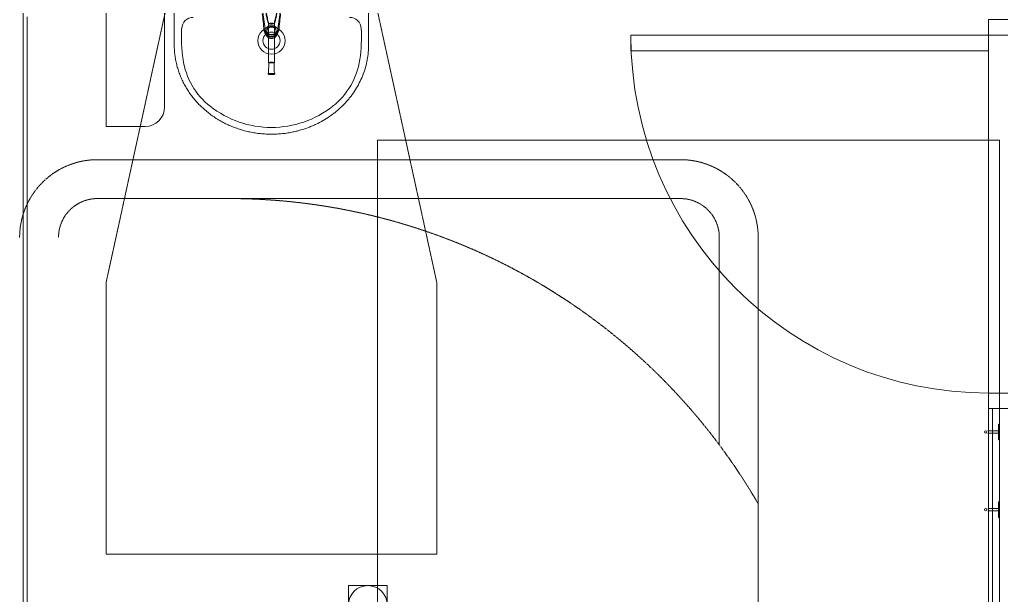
# Model space of a CAD drawing. Header units: millimetres. Extents: x -637480 to 299894, y -125373 to 39000.
# Drawn here: x 256950 to 259475, y 1330 to 2810 of the extents above; entities that cross this region are included whole.
import ezdxf

# ---------------------------------------------------------------- set-up
doc = ezdxf.new("R2010")
doc.units = ezdxf.units.MM
doc.linetypes.add('Xref building Toll$0$_SBA Dash - Tight', pattern=[1.6, 1, -0.6])
for name, color, linetype, lineweight in [('AM_BOR', 4, 'Continuous', 25), ('Xref building Toll$0$A-DOOR', 31, 'Continuous', 9), ('Xref building Toll$0$A-DOOR-HDLN', 31, 'Continuous', 9), ('Xref building Toll$0$A-GENM', 13, 'Continuous', 9), ('Xref building Toll$0$A-WALL', 113, 'Continuous', 9), ('Xref building Toll$0$P-SANR-FIXT', 6, 'Continuous', 9)]:
    doc.layers.add(name, color=color, linetype=linetype, lineweight=lineweight)

# ---------------------------------------------------------------- blocks, each defined once
blk = doc.blocks.new('Xref building Toll$0$_SBA 1SWING SPDoor 01a - 920W x 2700H AD-2126330-MASTER GROUND FLOOR')
at = {"layer": 'Xref building Toll$0$A-DOOR'}
for p, q in [((460, 984), (420, 984)), ((420, 64), (420, 984)), ((460, 984), (460, 64)), ((-500, 64), (-500, 64)), ((-500, 64), (-500, -64)), ((-500, 64), (-460, 64)), ((-500, 64), (-460, 64)), ((-500, -64), (-500, 64)), ((-460, -64), (-460, 64)), ((-460, 64), (-460, 64)), ((-460, 64), (-460, -64)), ((460, 64), (420, 64)), ((460, 64), (460, -64)), ((500, 64), (460, 64)), ((460, 64), (460, 64)), ((460, 64), (500, 64)), ((460, -64), (460, 64)), ((500, -64), (500, 64)), ((500, 64), (500, 64)), ((500, 64), (500, -64)), ((-460, -64), (-500, -64)), ((-500, -64), (-500, -64)), ((-460, -64), (-500, -64)), ((-460, -64), (-460, -64)), ((460, -64), (500, -64)), ((460, -64), (460, -64)), ((500, -64), (460, -64)), ((500, -64), (500, -64))]:
    blk.add_line(p, q, dxfattribs=at)
blk.add_arc((460, 64), 920, 90, 180, dxfattribs=at)
at = {"layer": 'Xref building Toll$0$A-DOOR-HDLN'}
blk.add_line((-460, 64), (460, 64), dxfattribs=at)
blk = doc.blocks.new('Xref building Toll$0$AS1428_WC Circulation - Standard-906183-MASTER GROUND FLOOR')
at = {"layer": 'Xref building Toll$0$A-GENM', "linetype": 'Xref building Toll$0$_SBA Dash - Tight'}
for p, q in [((1666.1, 2064), (166.5, 2064)), ((1666.1, 1964), (166.5, 1964)), ((1766.1, 1330.9), (1766.1, 1864)), ((1866.1, 1179.3), (1866.1, 1864)), ((1866.1, -236), (1866.1, 1179.3))]:
    blk.add_line(p, q, dxfattribs=at)
at = {"layer": 'Xref building Toll$0$A-GENM'}
for p, q in [((912.1, 969), (812.1, 969)), ((812.1, 969), (812.1, 869)), ((912.1, 969), (812.1, 969)), ((812.1, 969), (812.1, 869)), ((812.1, 869), (812.1, 969)), ((812.1, 969), (912.1, 969)), ((812.1, 969), (812.1, 969)), ((912.1, 869), (912.1, 969)), ((912.1, 869), (912.1, 969)), ((912.1, 969), (912.1, 869)), ((912.1, 969), (912.1, 969))]:
    blk.add_line(p, q, dxfattribs=at)
blk.add_circle((862.1, 919), 50, dxfattribs=at)
at = {"layer": 'Xref building Toll$0$A-GENM', "linetype": 'Xref building Toll$0$_SBA Dash - Tight'}
for centre, radius, start, end in [((166.5, 1864), 200, 90, 180), ((1666.1, 1864), 200, 0, 90), ((166.5, 1864), 100, 90, 180), ((503.7, 389.2), 1574.9, 30.1103, 89.3529), ((1666.1, 1864), 100, 0, 90)]:
    blk.add_arc(centre, radius, start, end, dxfattribs=at)
blk = doc.blocks.new('Xref building Toll$0$AS1428_WashBasin Circulation - Standard-867428-MASTER GROUND FLOOR')
at = {"layer": 'Xref building Toll$0$A-GENM'}
for p, q in [((-33.5, 236), (-33.5, -164)), ((-33.5, -164), (-33.5, 236)), ((116.5, -114), (116.5, 236)), ((116.5, 236), (116.5, -114)), ((-33.5, -164), (66.5, -164)), ((66.5, -164), (-33.5, -164)), ((-33.5, -164), (-33.5, -164))]:
    blk.add_line(p, q, dxfattribs=at)
at = {"layer": 'Xref building Toll$0$A-GENM', "linetype": 'Xref building Toll$0$_SBA Dash - Tight'}
for p, q in [((141.5, 236), (-33.5, -564)), ((816.5, -564), (641.5, 236)), ((-33.5, -564), (-33.5, -1264)), ((816.5, -1264), (816.5, -564)), ((-33.5, -1264), (816.5, -1264))]:
    blk.add_line(p, q, dxfattribs=at)
at = {"layer": 'Xref building Toll$0$A-GENM'}
for end in [360, 0]:
    blk.add_arc((66.5, -114), 50, 270, end, dxfattribs=at)
at = {"layer": 'Xref building Toll$0$P-SANR-FIXT'}
for p, q in [((141.5, 236), (141.5, 46)), ((641.5, 46), (641.5, 236)), ((363.7, 170.5), (376.6, 75.3)), ((406.3, 75.3), (419.2, 170.5)), ((379.4, 82), (379.4, 79.6)), ((383.9, 100.7), (383.9, 100.3)), ((383.9, 100.7), (383.9, 0.3)), ((383.9, 100.3), (383.9, 100.7)), ((399.1, 100.3), (399.1, 100.7)), ((399.1, 0.3), (399.1, 100.7)), ((399.1, 100.7), (399.1, 100.3)), ((403.5, 79.6), (403.5, 82)), ((383.9, 0), (383.9, 0.3)), ((383.9, 0.3), (383.9, 0)), ((399.1, 0.3), (399.1, 0)), ((399.1, 0), (399.1, 0.3)), ((382.9, -26.8), (382.9, -28.2))]:
    blk.add_line(p, q, dxfattribs=at)
at = {"layer": 'Xref building Toll$0$P-SANR-FIXT', "flags": 128}
for points in [[(410.3, 83.6), (406.2, 88.6), (402, 92.4), (397.8, 94.9), (393.6, 96.2), (389.3, 96.2), (385.1, 94.9), (380.9, 92.4), (376.7, 88.6), (372.6, 83.6)], [(384.8, 101), (384.5, 101), (384.3, 100.9), (384.1, 100.9), (384, 100.8), (383.9, 100.8), (383.9, 100.7)], [(383.9, 100.3), (383.9, 100.3), (384, 100.2), (384.1, 100.1), (384.3, 100.1), (384.5, 100), (384.8, 100)], [(399.1, 100.7), (399, 100.8), (398.9, 100.8), (398.8, 100.9), (398.6, 100.9), (398.4, 101), (398.2, 101)], [(398.2, 100), (398.4, 100), (398.6, 100.1), (398.8, 100.1), (398.9, 100.2), (399, 100.3), (399.1, 100.3)], [(382.9, -28.2), (382.9, -28.5), (383, -28.8), (383.2, -29.1), (383.4, -29.4), (383.6, -29.7), (383.9, -30)], [(397.2, -30.6), (397.9, -30.5), (398.5, -30.3), (399.1, -30)], [(400.1, -28.2), (400, -27.5), (400, -26.8)]]:
    blk.add_lwpolyline(points, dxfattribs=at)
at = {"layer": 'Xref building Toll$0$P-SANR-FIXT'}
for radius in [35, 22]:
    blk.add_circle((391.5, 56.5), radius, dxfattribs=at)
for centre, radius, start, end in [((190.5, 86.3), 30, 90, 176.7643), ((592.5, 86.3), 30, 3.2357, 90), ((554.7, 65.8), 394.8, 176.7643, 188.3911), ((228.2, 65.8), 394.8, 351.6089, 3.2357), ((391.5, 77.3), 15, 187.7055, 352.2945), ((349.9, 35.5), 187.8, 188.3911, 231.911), ((433, 35.5), 187.8, 308.089, 351.6089), ((391.5, 88.6), 255.2, 231.911, 270), ((391.5, 88.6), 255.2, 270, 308.089)]:
    blk.add_arc(centre, radius, start, end, dxfattribs=at)
for centre, major_axis, ratio, start_param, end_param in [((391.5, 89.4), (42.2, 0), 0.27837, 1.41109, 1.730502), ((391.5, 89.4), (42.1, 0), 0.27837, 1.41075, 1.730843), ((2002.2, 287.5), (1643.9, 0), 0.939693, 3.273972, 3.275761), ((399.5, 87.9), (27.6, 0), 0.939693, 3.414416, 3.801199), ((1995.5, 314.4), (1639.3, 0), 0.939693, 3.2921, 3.296816), ((399.5, 94.8), (27.6, 0), 0.939693, 3.594992, 3.801199), ((391.5, 88.9), (17.3, 0), 0.939693, 3.801199, 4.712389), ((391.5, 82), (-12, 0), 0.940655, 4.712389, 7.853982), ((384.9, 100.7), (1.07, 0), 0.27837, 1.730843, 3.141593), ((384.9, 100.3), (1.07, 0), 0.27837, 3.141593, 4.552343), ((391.5, 111.6), (42.1, 0), 0.27837, 4.552343, 4.872435), ((391.5, 111.6), (42.1, 0), 0.27837, 4.552343, 4.872435), ((391.5, 82), (-12, 0), 0.940655, 1.570796, 4.712389), ((391.5, 88.9), (-17.3, 0), 0.939693, 1.570796, 2.481986), ((398, 100.7), (1.07, 0), 0.27837, 0, 1.41075), ((398, 100.3), (1.07, 0), 0.27837, 4.872435, 6.283185), ((383.4, 94.8), (27.6, 0), 0.939693, 5.623579, 5.829804), ((383.4, 87.9), (27.6, 0), 0.939693, 5.623579, 6.010367), ((-1216.4, 315), (1643.1, 0), 0.939693, 6.127949, 6.132654), ((-1220.4, 287.7), (1645.2, 0), 0.939693, 6.148969, 6.150757), ((391.5, 82), (17.3, 0), 0.939693, 3.801199, 4.712389), ((391.5, 82), (17.3, 0), 0.939693, 4.712389, 5.623579), ((384.9, 0.3), (1.07, 0), 0.27837, 1.730843, 3.141593), ((391.5, -10.9), (42.1, 0), 0.27837, 1.41075, 1.730843), ((398, 0.3), (1.07, 0), 0.27837, 0, 1.41075), ((384.9, 0), (1.07, 0), 0.27837, 3.141593, 4.552343), ((391.5, 11.1), (42.1, 0), 0.275637, 4.552343, 4.872435), ((391.5, 11.2), (42.1, 0), 0.27837, 4.552343, 4.872435), ((398, 0), (1.07, 0), 0.27837, 4.872435, 6.283185)]:
    blk.add_ellipse(centre, major_axis=major_axis, ratio=ratio, start_param=start_param, end_param=end_param, dxfattribs=at)
for points, knots in [([(371.2, 154.9), (371.4, 154), (371.8, 152.2), (372.7, 148.4), (373.7, 143.7), (375, 137.8), (376.7, 129.7), (378.8, 119.1), (381.3, 107.7), (383, 102.2), (383.9, 100.3)], [-1, -1, -1, -1, -0.95, -0.9, -0.8, -0.7, -0.6, -0.4, -0.2, 0, 0, 0, 0]), ([(383.9, 100.7), (382.8, 103.1), (380.8, 110.7), (378.2, 123.4), (376.2, 133.7), (374.6, 141), (373.1, 147.5), (372.1, 151.3), (371.6, 153)], [0, 0, 0, 0, 0.25, 0.5, 0.625, 0.75, 0.875, 1, 1, 1, 1]), ([(384.8, 100), (384.1, 101.6), (382.7, 106), (380.6, 114.9), (378.5, 125.2), (376.8, 134), (375.4, 140.8), (374.5, 144.9), (373.8, 148.2), (373.1, 151.4), (372.6, 154), (372.3, 155.6)], [0, 0, 0, 0, 0.166667, 0.333333, 0.5, 0.666667, 0.75, 0.833333, 0.875, 0.916667, 1, 1, 1, 1]), ([(372.5, 152.5), (373, 150.9), (374, 147.4), (376.1, 138.9), (378.6, 126.2), (381.7, 111), (383.7, 103.4), (384.8, 101)], [-1, -1, -1, -1, -0.875, -0.75, -0.5, -0.25, 0, 0, 0, 0]), ([(410.7, 155.6), (410.3, 154), (409.8, 151.4), (409.1, 148.2), (408.4, 144.9), (407.5, 140.8), (406.2, 134), (404.4, 125.2), (402.3, 114.9), (400.2, 106), (398.9, 101.6), (398.2, 100)], [-1, -1, -1, -1, -0.916667, -0.875, -0.833333, -0.75, -0.666667, -0.5, -0.333333, -0.166667, 0, 0, 0, 0]), ([(398.2, 101), (399.2, 103.4), (401.2, 111), (404.3, 126.2), (406.8, 138.9), (408.9, 147.4), (409.9, 150.9), (410.4, 152.5)], [-1, -1, -1, -1, -0.75, -0.5, -0.25, -0.125, 0, 0, 0, 0]), ([(399.1, 100.3), (399.9, 102.2), (401.6, 107.7), (404.1, 119.1), (406.2, 129.7), (407.9, 137.8), (409, 142.7), (409.8, 146.5), (410.7, 150.3), (411.3, 153.1), (411.7, 154.9)], [0, 0, 0, 0, 0.2, 0.4, 0.6, 0.7, 0.8, 0.85, 0.9, 1, 1, 1, 1]), ([(399.1, 100.7), (400.1, 103.1), (402.1, 110.7), (404.7, 123.4), (406.7, 133.7), (408.3, 141), (409.8, 147.5), (410.8, 151.3), (411.4, 153)], [0, 0, 0, 0, 0.25, 0.5, 0.625, 0.75, 0.875, 1, 1, 1, 1]), ([(375.9, 76.3), (376.3, 74.2), (377.3, 71.3), (379.3, 68.3), (380.8, 66.8), (381.9, 65.7), (383.2, 64.8), (384.6, 64), (386.1, 63.3), (387.6, 62.8), (389.2, 62.5), (390.8, 62.3), (392.5, 62.3), (394.4, 62.6), (396.1, 63), (397.8, 63.7), (399.3, 64.5), (400.7, 65.4), (401.9, 66.6), (403.7, 68.3), (405.8, 71.5), (406.7, 74.6), (407, 76.3)], [-1, -1, -1, -1, -0.861111, -0.791667, -0.756944, -0.722222, -0.6875, -0.652778, -0.618056, -0.583333, -0.548611, -0.513889, -0.479167, -0.444444, -0.388889, -0.361111, -0.333333, -0.277778, -0.25, -0.222222, -0.111111, 0, 0, 0, 0]), ([(391.5, 67.2), (390, 67.2), (387.9, 67.6), (385.7, 68.7), (384.5, 69.5), (383.7, 70.2), (382.9, 70.9), (382.2, 71.7), (381.6, 72.6), (381, 73.5), (380.6, 74.4), (380, 75.7), (379.6, 77.4), (379.4, 79.5), (379.6, 82.3), (380.8, 85.6), (383.5, 88.8), (387.2, 90.8), (390, 91.3), (391.5, 91.3)], [-1, -1, -1, -1, -0.888889, -0.833333, -0.805556, -0.777778, -0.75, -0.722222, -0.694444, -0.666667, -0.638889, -0.611111, -0.555556, -0.5, -0.444444, -0.333333, -0.222222, -0.111111, 0, 0, 0, 0]), ([(391.5, 91.3), (392.9, 91.3), (395.7, 90.8), (399.4, 88.8), (402.2, 85.6), (403.3, 82.3), (403.6, 79.5), (403.4, 77.8), (403.1, 76.4), (402.8, 75.4), (402.4, 74.4), (401.9, 73.5), (401.3, 72.6), (400.7, 71.7), (400, 70.9), (399.2, 70.2), (398.4, 69.5), (397.2, 68.7), (395, 67.6), (392.9, 67.2), (391.5, 67.2)], [-1, -1, -1, -1, -0.888889, -0.777778, -0.666667, -0.555556, -0.5, -0.444444, -0.416667, -0.388889, -0.361111, -0.333333, -0.305556, -0.277778, -0.25, -0.222222, -0.194444, -0.166667, -0.111111, 0, 0, 0, 0]), ([(141.5, 46), (141.5, 37.2), (142.3, 24.3), (144.9, 7.3), (147.6, -5.2), (151.1, -17.7), (155.4, -30), (160.4, -42.1), (166.1, -53.9), (172.5, -65.3), (179.7, -76.5), (187.5, -87.2), (195.9, -97.5), (204.9, -107.3), (214.6, -116.7), (224.8, -125.6), (235.5, -133.9), (246.7, -141.7), (258.4, -148.9), (270.5, -155.5), (282.9, -161.4), (295.7, -166.6), (308.9, -171.2), (322.3, -175.2), (335.8, -178.4), (349.5, -180.9), (363.5, -182.7), (377.5, -183.8), (391.5, -184.1), (405.4, -183.8), (419.5, -182.7), (433.4, -180.9), (446, -178.6), (457.3, -176), (470.7, -172.3), (484, -167.8), (496.8, -162.7), (509.3, -157), (524.6, -149), (539.1, -139.8), (550.1, -131.9), (560.7, -123.5), (570.8, -114.4), (580.3, -104.9), (587, -97.5), (593.3, -89.8), (601.4, -79.2), (610.6, -65.3), (619.9, -48.1), (627.7, -30.1), (633.8, -11.5), (638.2, 7.3), (640.8, 26.4), (641.4, 39.4), (641.5, 46)], [0, 0, 0, 0, 0.035714, 0.053571, 0.071429, 0.089286, 0.107143, 0.125, 0.142857, 0.160714, 0.178571, 0.196429, 0.214286, 0.232143, 0.25, 0.267857, 0.285714, 0.303571, 0.321429, 0.339286, 0.357143, 0.375, 0.392857, 0.410714, 0.428571, 0.446429, 0.464286, 0.482143, 0.5, 0.517857, 0.535714, 0.553571, 0.571429, 0.584821, 0.598214, 0.625, 0.638393, 0.651786, 0.678571, 0.705357, 0.71875, 0.732143, 0.758929, 0.772321, 0.785714, 0.799107, 0.8125, 0.839286, 0.866071, 0.892857, 0.919643, 0.946429, 0.973214, 1, 1, 1, 1]), ([(383.9, 0.3), (383.9, 0.4), (383.9, 0.5), (384.1, 0.5), (384.4, 0.6), (384.6, 0.6), (384.8, 0.6)], [-1, -1, -1, -1, -0.666667, -0.5, -0.333333, 0, 0, 0, 0]), ([(398.2, 0.6), (398.3, 0.6), (398.6, 0.6), (398.8, 0.5), (399, 0.5), (399.1, 0.4), (399.1, 0.3)], [-1, -1, -1, -1, -0.666667, -0.5, -0.333333, 0, 0, 0, 0]), ([(383.9, -27.5), (383.8, -27.4), (383.6, -27.3), (383.4, -27.1), (383.2, -27), (383.1, -26.9), (383, -26.8), (382.9, -26.7), (382.9, -26.7), (382.9, -26.7), (382.9, -26.8)], [-1, -1, -1, -1, -0.857143, -0.714286, -0.5, -0.392857, -0.303571, -0.214286, -0.107143, 0, 0, 0, 0]), ([(400, -26.8), (400, -26.7), (400, -26.7), (400, -26.8), (399.9, -26.8), (399.8, -26.9), (399.7, -27), (399.5, -27.2), (399.3, -27.3), (399.1, -27.4), (399.1, -27.5)], [-1, -1, -1, -1, -0.859375, -0.785714, -0.678571, -0.571429, -0.428571, -0.285714, -0.142857, 0, 0, 0, 0]), ([(399.1, -30), (399.1, -29.9), (399.3, -29.8), (399.5, -29.5), (399.7, -29.2), (399.9, -28.9), (400, -28.6), (400, -28.4), (400, -28.3), (400, -28.2), (400.1, -28.2)], [-1, -1, -1, -1, -0.857143, -0.714286, -0.5, -0.357143, -0.25, -0.160714, -0.071429, 0, 0, 0, 0])]:
    blk.add_open_spline(points, degree=3, knots=knots, dxfattribs=at)
for points in [[(367.9, 125.6), (368.6, 118.6), (370.1, 104.6), (371.8, 90.6), (372.6, 83.6)], [(410.3, 83.6), (411.2, 90.6), (412.8, 104.6), (414.3, 118.6), (415.1, 125.6)], [(373, 80.9), (373.3, 80.9), (374, 81.4), (374.6, 82.6), (374.8, 83.4)], [(408.2, 83.4), (408.4, 82.6), (408.9, 81.4), (409.6, 80.9), (409.9, 80.9)], [(384.8, 0.6), (384.6, -5.6), (384.3, -15.5), (384, -24.6), (383.9, -30)], [(384.8, 0.6), (387, 0.7), (391.5, 0.8), (395.9, 0.7), (398.2, 0.6)], [(398.2, 0.6), (398.3, -5.6), (398.6, -15.5), (398.9, -24.6), (399.1, -30)], [(384.8, -0.3), (384.6, -0.3), (384.3, -0.3), (383.9, -0.2), (383.9, -0.1), (383.9, 0)], [(399.1, 0), (399.1, -0.1), (399, -0.2), (398.6, -0.3), (398.3, -0.3), (398.2, -0.3)], [(385.7, -28), (385.5, -28), (385.1, -28), (384.4, -27.8), (384, -27.6), (383.9, -27.5)], [(383.9, -30), (384, -30.1), (384.4, -30.3), (385.1, -30.5), (385.5, -30.6), (385.7, -30.6)], [(397.2, -28), (395.3, -27.9), (391.5, -27.9), (387.6, -27.9), (385.7, -28)], [(385.7, -30.6), (387.6, -30.6), (391.5, -30.7), (395.3, -30.6), (397.2, -30.6)], [(399.1, -27.5), (398.9, -27.6), (398.5, -27.8), (397.9, -28), (397.4, -28), (397.2, -28)]]:
    blk.add_open_spline(points, degree=3, dxfattribs=at)
blk = doc.blocks.new('Xref building Toll$0$AS1428_Shower Recess - Standard-1108460-MASTER GROUND FLOOR')
at = {"layer": 'Xref building Toll$0$A-GENM', "linetype": 'Xref building Toll$0$_SBA Dash - Tight'}
for p, q in [((-1633.5, 2114), (-1633.5, -236)), ((-33.5, 2114), (-1633.5, 2114)), ((-33.5, 2114), (-33.5, -236))]:
    blk.add_line(p, q, dxfattribs=at)
at = {"layer": 'Xref building Toll$0$A-GENM'}
for p, q in [((-33.5, 1367), (-63.5, 1367)), ((-33.5, 1384), (-35.5, 1384)), ((-35.5, 1344), (-35.5, 1384)), ((-35.5, 1384), (-35.5, 1344)), ((-33.5, 1344), (-33.5, 1384)), ((-33.5, 1384), (-33.5, 1344)), ((-33.5, 1364), (-33.5, 1364)), ((-33.5, 1364), (-33.5, 1364)), ((-63.5, 1361), (-33.5, 1361)), ((-35.5, 1344), (-33.5, 1344)), ((-33.5, 1167), (-63.5, 1167)), ((-33.5, 1184), (-35.5, 1184)), ((-35.5, 1144), (-35.5, 1184)), ((-35.5, 1184), (-35.5, 1144)), ((-33.5, 1144), (-33.5, 1184)), ((-33.5, 1184), (-33.5, 1144)), ((-33.5, 1164), (-33.5, 1164)), ((-33.5, 1164), (-33.5, 1164)), ((-63.5, 1161), (-33.5, 1161)), ((-35.5, 1144), (-33.5, 1144))]:
    blk.add_line(p, q, dxfattribs=at)
for centre, start, end in [((-68.5, 1364), 0, 180), ((-68.5, 1364), 180, 0), ((-68.5, 1164), 0, 180), ((-68.5, 1164), 180, 0)]:
    blk.add_arc(centre, 3, start, end, dxfattribs=at)
blk = doc.blocks.new('Xref building Toll')
at = {"layer": 'Xref building Toll$0$A-WALL'}
for p, q in [((256959, 115), (256959, 4422)), ((259452, 105), (259452, 1810))]:
    blk.add_line(p, q, dxfattribs=at)
at = {"layer": 'Xref building Toll$0$A-WALL', "lineweight": 18}
for p, q in [((256969, 115), (256969, 2817)), ((259442, 1810), (259442, 115)), ((259570, 1810), (259442, 1810))]:
    blk.add_line(p, q, dxfattribs=at)
at = {"layer": 'Xref building Toll$0$A-DOOR', "rotation": 90}
blk.add_blockref('Xref building Toll$0$_SBA 1SWING SPDoor 01a - 920W x 2700H AD-2126330-MASTER GROUND FLOOR', (259506, 2310), dxfattribs=at)
at = {"layer": 'Xref building Toll$0$A-GENM', "linetype": 'Xref building Toll$0$_SBA Dash - Tight'}
blk.add_blockref('Xref building Toll$0$AS1428_Shower Recess - Standard-1108460-MASTER GROUND FLOOR', (259503.5, 386), dxfattribs=at)
at = {"layer": 'Xref building Toll$0$A-GENM'}
blk.add_blockref('Xref building Toll$0$AS1428_WC Circulation - Standard-906183-MASTER GROUND FLOOR', (256983.5, 386), dxfattribs=at)
at = {"layer": 'Xref building Toll$0$P-SANR-FIXT'}
blk.add_blockref('Xref building Toll$0$AS1428_WashBasin Circulation - Standard-867428-MASTER GROUND FLOOR', (257206.2, 2699.5), dxfattribs=at)

msp = doc.modelspace()

# ---------------------------------------------------------------- block references
at = {"layer": 'AM_BOR'}
msp.add_blockref('Xref building Toll', (0, 0), dxfattribs=at)

doc.saveas('drawing.dxf')
